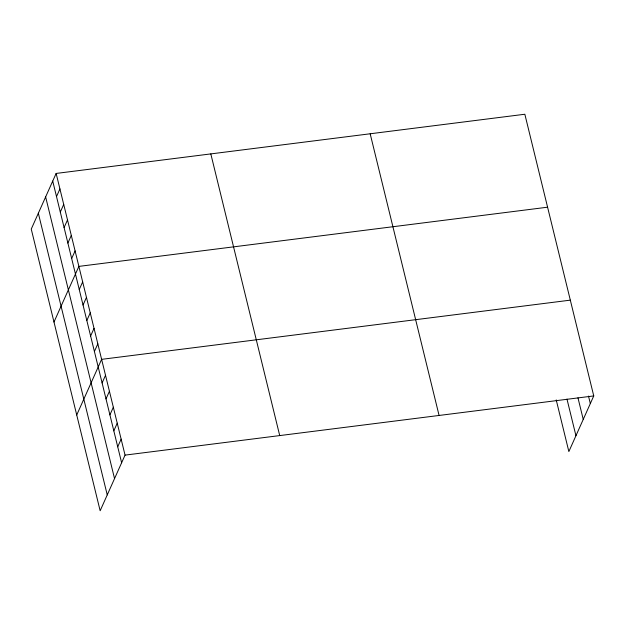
<?xml version="1.0" encoding="UTF-8"?>
<svg xmlns="http://www.w3.org/2000/svg" width="625" height="625" viewBox="0 0 625 625"><rect width="100%" height="100%" fill="white"/><g stroke="black" fill="none" stroke-linecap="round" stroke-linejoin="round"><path stroke-width="0.94" d="M56.141 173.438L31.25 229.078L100.156 510.758L125.047 455.117L56.141 173.438L524.844 114.242L593.75 395.922L568.859 451.562L556.227 399.922M56.508 196.57L59.93 188.93M60.305 212.062L63.719 204.422M64.094 227.555L67.508 219.914M67.883 243.047L71.297 235.406M71.672 258.539L75.086 250.898M53.992 322.031L78.875 266.391L547.586 207.195M79.25 289.523L82.672 281.883M83.039 305.016L86.461 297.375M86.828 320.508L90.25 312.867M90.617 336L94.039 328.359M94.406 351.492L97.828 343.852M76.727 414.984L101.617 359.344L570.32 300.148M102.102 382.945L105.523 375.305M106.008 398.906L109.422 391.266M109.914 414.867L113.328 407.227M113.82 430.836L117.234 423.187M117.719 446.797L121.141 439.156M125.047 455.117L593.75 395.922M588.492 396.055L590.328 403.562M577.961 397.812L583.242 419.406M566.984 399.109L575.945 435.727M370.172 133.773L439.078 415.453M210.812 153.898L279.719 435.578M52.719 181.078L121.625 462.758M45.633 196.914L114.539 478.594M38.336 213.234L107.242 494.914"/></g></svg>
